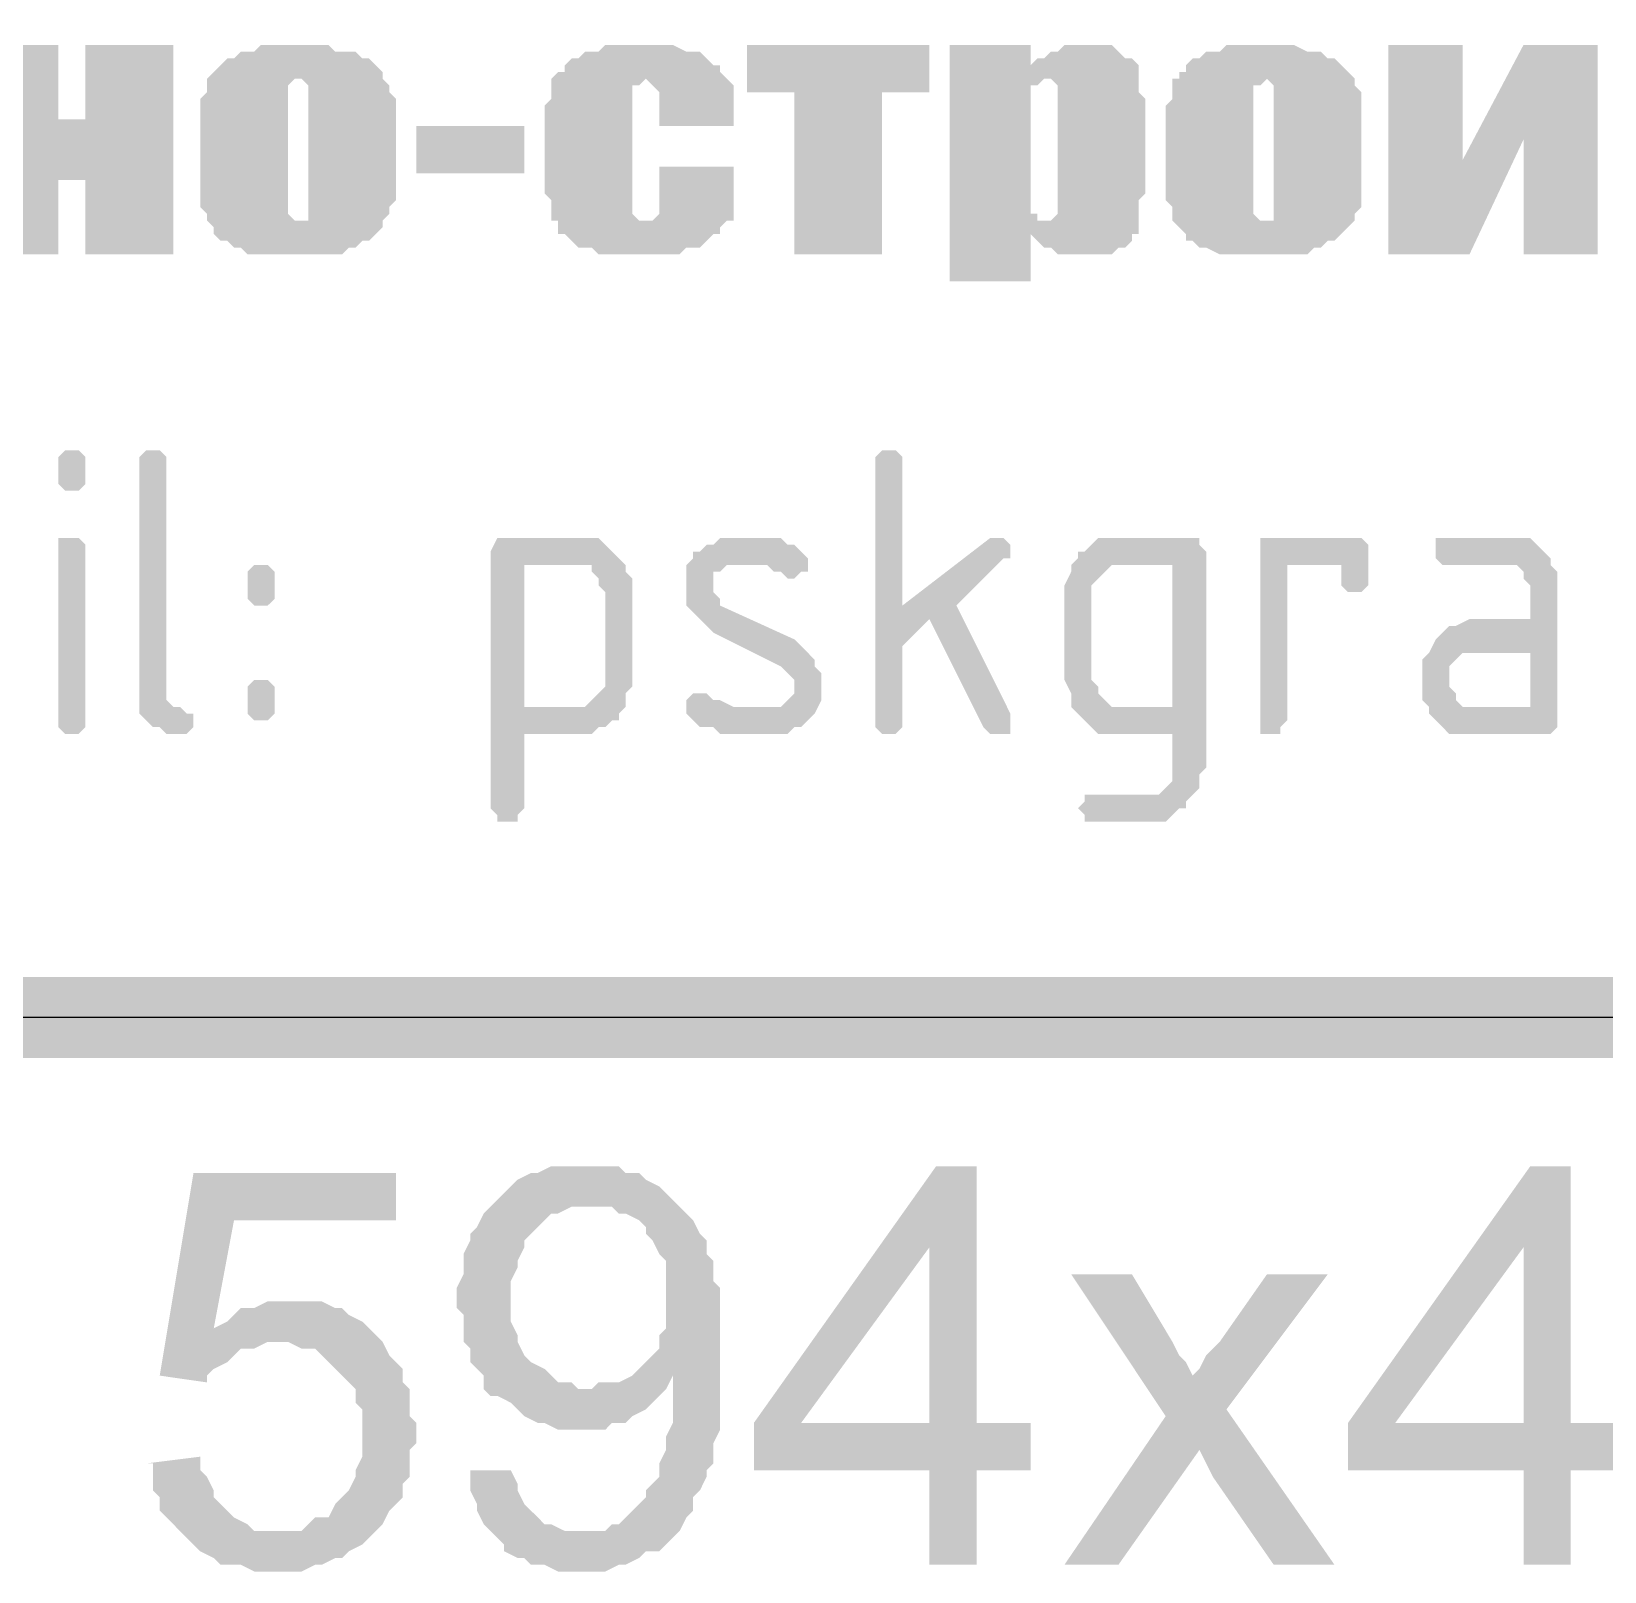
# Model space of a CAD drawing. Header units: millimetres. Extents: x -383313 to -161684, y -117025 to 99224.
# Drawn here: x -318792 to -317805, y -36426 to -35461 of the extents above; entities that cross this region are included whole.
import ezdxf

# ---------------------------------------------------------------- set-up
doc = ezdxf.new("R2010")
doc.units = ezdxf.units.MM
doc.header["$MEASUREMENT"] = 0
doc.layers.add('PDF_Geometry', color=7, linetype='Continuous')
doc.layers.add('PDF_Solid Fills', color=7, linetype='Continuous')

# ---------------------------------------------------------------- blocks, each defined once
blk = doc.blocks.new('A$Cf5759c35')
at = {"layer": 'PDF_Solid Fills'}
for points in [[(39687.33, -17204.27), (39632.3, -17204.27), (39632.3, -17335.5), (39687.33, -17335.5), (39687.33, -17288.93), (39704.26, -17288.93), (39687.33, -17250.83)], [(39759.3, -17204.27), (39704.26, -17204.27), (39704.26, -17250.83), (39687.33, -17250.83), (39704.26, -17288.93), (39704.26, -17335.5), (39759.3, -17335.5)], [(39835.5, -17204.27), (39814.33, -17204.27), (39810.1, -17208.5), (39801.63, -17208.5), (39797.4, -17212.73), (39793.16, -17212.73), (39788.93, -17216.97), (39784.7, -17221.2), (39784.7, -17221.2), (39780.46, -17225.43), (39835.5, -17225.43), (39839.73, -17225.43), (39843.96, -17229.67), (39843.96, -17229.67), (39843.96, -17233.9), (39843.96, -17238.13), (39843.96, -17242.37), (39843.96, -17301.63), (39843.96, -17305.87), (39843.96, -17310.1), (39843.96, -17310.1), (39843.96, -17314.33), (39835.5, -17314.33), (39890.53, -17314.33), (39894.76, -17310.1), (39894.76, -17310.1), (39894.76, -17305.87), (39894.76, -17305.87), (39899, -17301.63), (39899, -17297.4), (39899, -17293.17), (39899, -17288.93), (39899, -17284.7), (39899, -17250.83), (39899, -17250.83), (39899, -17246.6), (39899, -17242.37), (39899, -17238.13), (39894.76, -17233.9), (39894.76, -17229.67), (39894.76, -17229.67), (39890.53, -17225.43), (39890.53, -17221.2), (39886.3, -17216.97), (39886.3, -17216.97), (39882.06, -17212.73), (39877.83, -17212.73), (39873.6, -17208.5), (39865.13, -17208.5), (39860.9, -17208.5), (39856.66, -17204.27), (39852.43, -17204.27), (39848.2, -17204.27), (39839.73, -17204.27)], [(40051.4, -17204.27), (40030.23, -17204.27), (40026, -17208.5), (40017.53, -17208.5), (40013.3, -17212.73), (40009.06, -17212.73), (40004.83, -17216.97), (40004.83, -17221.2), (40000.6, -17221.2), (39996.36, -17225.43), (39996.36, -17225.43), (40055.63, -17225.43), (40055.63, -17225.43), (40059.86, -17229.67), (40059.86, -17229.67), (40064.1, -17233.9), (40064.1, -17238.13), (40064.1, -17255.07), (40110.66, -17255.07), (40110.66, -17255.07), (40110.66, -17250.83), (40110.66, -17246.6), (40110.66, -17242.37), (40110.66, -17238.13), (40110.66, -17233.9), (40110.66, -17229.67), (40106.43, -17225.43), (40106.43, -17225.43), (40102.2, -17221.2), (40102.2, -17216.97), (40097.96, -17216.97), (40093.73, -17212.73), (40089.5, -17208.5), (40085.26, -17208.5), (40081.03, -17208.5), (40072.56, -17204.27), (40068.33, -17204.27), (40064.1, -17204.27), (40059.86, -17204.27)], [(40233.43, -17204.27), (40119.13, -17204.27), (40119.13, -17233.9), (40148.76, -17233.9), (40148.76, -17335.5), (40203.8, -17335.5), (40203.8, -17233.9), (40233.43, -17233.9)], [(40296.93, -17204.27), (40246.13, -17204.27), (40246.13, -17352.43), (40296.93, -17352.43), (40296.93, -17322.8), (40364.66, -17322.8), (40364.66, -17318.57), (40364.66, -17318.57), (40305.4, -17314.33), (40301.16, -17314.33), (40301.16, -17310.1), (40296.93, -17310.1), (40296.93, -17305.87), (40296.93, -17301.63), (40296.93, -17297.4), (40296.93, -17242.37), (40296.93, -17238.13), (40296.93, -17233.9), (40296.93, -17229.67), (40301.16, -17229.67), (40301.16, -17229.67), (40305.4, -17225.43), (40364.66, -17225.43), (40364.66, -17221.2), (40364.66, -17221.2), (40364.66, -17216.97), (40296.93, -17216.97)], [(40330.8, -17204.27), (40318.1, -17204.27), (40313.86, -17208.5), (40309.63, -17208.5), (40305.4, -17212.73), (40301.16, -17212.73), (40296.93, -17216.97), (40364.66, -17216.97), (40360.43, -17212.73), (40356.2, -17212.73), (40351.96, -17208.5), (40351.96, -17208.5), (40347.73, -17204.27), (40343.5, -17204.27), (40339.26, -17204.27)], [(40440.86, -17204.27), (40419.7, -17204.27), (40415.46, -17208.5), (40407, -17208.5), (40402.76, -17212.73), (40398.53, -17212.73), (40394.3, -17216.97), (40394.3, -17221.2), (40390.06, -17221.2), (40390.06, -17225.43), (40445.1, -17225.43), (40445.1, -17225.43), (40449.33, -17229.67), (40449.33, -17229.67), (40449.33, -17233.9), (40449.33, -17238.13), (40449.33, -17242.37), (40449.33, -17301.63), (40449.33, -17305.87), (40449.33, -17310.1), (40449.33, -17310.1), (40449.33, -17314.33), (40445.1, -17314.33), (40500.13, -17314.33), (40500.13, -17310.1), (40500.13, -17310.1), (40504.36, -17305.87), (40504.36, -17305.87), (40504.36, -17301.63), (40504.36, -17297.4), (40504.36, -17293.17), (40504.36, -17288.93), (40504.36, -17284.7), (40504.36, -17250.83), (40504.36, -17250.83), (40504.36, -17246.6), (40504.36, -17242.37), (40504.36, -17238.13), (40504.36, -17233.9), (40500.13, -17229.67), (40500.13, -17229.67), (40500.13, -17225.43), (40495.9, -17221.2), (40491.66, -17216.97), (40491.66, -17216.97), (40487.43, -17212.73), (40483.2, -17212.73), (40478.96, -17208.5), (40474.73, -17208.5), (40470.5, -17208.5), (40462.03, -17204.27), (40457.8, -17204.27), (40453.56, -17204.27), (40449.33, -17204.27)], [(40652.53, -17204.27), (40605.96, -17204.27), (40567.86, -17276.23), (40521.3, -17335.5), (40572.1, -17335.5), (40605.96, -17263.53)], [(39780.46, -17225.43), (39780.46, -17225.43), (39780.46, -17233.9), (39776.23, -17238.13), (39776.23, -17242.37), (39776.23, -17246.6), (39776.23, -17250.83), (39776.23, -17255.07), (39776.23, -17288.93), (39776.23, -17288.93), (39776.23, -17293.17), (39776.23, -17297.4), (39776.23, -17301.63), (39776.23, -17305.87), (39780.46, -17310.1), (39780.46, -17310.1), (39780.46, -17310.1), (39780.46, -17314.33), (39784.7, -17318.57), (39784.7, -17322.8), (39788.93, -17327.03), (39788.93, -17327.03), (39793.16, -17327.03), (39797.4, -17331.27), (39801.63, -17331.27), (39805.86, -17335.5), (39810.1, -17335.5), (39814.33, -17335.5), (39818.56, -17335.5), (39827.03, -17335.5), (39831.26, -17335.5), (39839.73, -17335.5), (39839.73, -17335.5), (39843.96, -17335.5), (39852.43, -17335.5), (39856.66, -17335.5), (39860.9, -17335.5), (39865.13, -17335.5), (39869.36, -17331.27), (39873.6, -17331.27), (39877.83, -17327.03), (39882.06, -17327.03), (39886.3, -17322.8), (39886.3, -17322.8), (39890.53, -17318.57), (39890.53, -17314.33), (39835.5, -17314.33), (39835.5, -17314.33), (39831.26, -17310.1), (39831.26, -17310.1), (39831.26, -17310.1), (39831.26, -17305.87), (39831.26, -17301.63), (39831.26, -17242.37), (39831.26, -17242.37), (39831.26, -17233.9), (39831.26, -17229.67), (39831.26, -17229.67), (39831.26, -17229.67), (39835.5, -17225.43)], [(39996.36, -17225.43), (39996.36, -17238.13), (39992.13, -17242.37), (39992.13, -17297.4), (39996.36, -17301.63), (39996.36, -17305.87), (39996.36, -17310.1), (39996.36, -17314.33), (40000.6, -17314.33), (40055.63, -17314.33), (40051.4, -17314.33), (40047.16, -17310.1), (40047.16, -17310.1), (40047.16, -17305.87), (40047.16, -17301.63), (40047.16, -17238.13), (40047.16, -17233.9), (40047.16, -17229.67), (40047.16, -17229.67), (40051.4, -17229.67), (40055.63, -17225.43)], [(40364.66, -17225.43), (40305.4, -17225.43), (40309.63, -17225.43), (40313.86, -17229.67), (40313.86, -17229.67), (40313.86, -17233.9), (40313.86, -17238.13), (40313.86, -17242.37), (40313.86, -17297.4), (40313.86, -17301.63), (40313.86, -17305.87), (40313.86, -17310.1), (40313.86, -17310.1), (40309.63, -17314.33), (40305.4, -17314.33), (40364.66, -17318.57), (40364.66, -17314.33), (40364.66, -17310.1), (40364.66, -17305.87), (40364.66, -17301.63), (40368.9, -17297.4), (40368.9, -17242.37), (40368.9, -17238.13), (40364.66, -17233.9), (40364.66, -17229.67)], [(40390.06, -17225.43), (40385.83, -17225.43), (40385.83, -17238.13), (40381.6, -17242.37), (40381.6, -17246.6), (40381.6, -17250.83), (40381.6, -17255.07), (40381.6, -17288.93), (40381.6, -17288.93), (40381.6, -17293.17), (40381.6, -17297.4), (40381.6, -17301.63), (40385.83, -17305.87), (40385.83, -17310.1), (40385.83, -17310.1), (40385.83, -17310.1), (40385.83, -17314.33), (40390.06, -17318.57), (40394.3, -17322.8), (40394.3, -17327.03), (40394.3, -17327.03), (40398.53, -17327.03), (40402.76, -17331.27), (40407, -17331.27), (40415.46, -17335.5), (40415.46, -17335.5), (40419.7, -17335.5), (40428.16, -17335.5), (40432.4, -17335.5), (40436.63, -17335.5), (40445.1, -17335.5), (40445.1, -17335.5), (40453.56, -17335.5), (40457.8, -17335.5), (40462.03, -17335.5), (40466.26, -17335.5), (40470.5, -17335.5), (40474.73, -17331.27), (40478.96, -17331.27), (40483.2, -17327.03), (40487.43, -17327.03), (40491.66, -17322.8), (40491.66, -17322.8), (40495.9, -17318.57), (40500.13, -17314.33), (40445.1, -17314.33), (40440.86, -17314.33), (40436.63, -17310.1), (40436.63, -17310.1), (40436.63, -17310.1), (40436.63, -17305.87), (40436.63, -17301.63), (40436.63, -17242.37), (40436.63, -17242.37), (40436.63, -17233.9), (40436.63, -17229.67), (40436.63, -17229.67), (40440.86, -17229.67), (40445.1, -17225.43)], [(40110.66, -17280.47), (40064.1, -17280.47), (40064.1, -17310.1), (40064.1, -17310.1), (40059.86, -17314.33), (40055.63, -17314.33), (40000.6, -17314.33), (40000.6, -17318.57), (40000.6, -17322.8), (40004.83, -17322.8), (40009.06, -17327.03), (40013.3, -17331.27), (40017.53, -17331.27), (40021.76, -17331.27), (40026, -17335.5), (40030.23, -17335.5), (40034.46, -17335.5), (40042.93, -17335.5), (40047.16, -17335.5), (40051.4, -17335.5), (40055.63, -17335.5), (40064.1, -17335.5), (40068.33, -17335.5), (40072.56, -17335.5), (40076.8, -17335.5), (40081.03, -17331.27), (40085.26, -17331.27), (40089.5, -17331.27), (40093.73, -17327.03), (40097.96, -17322.8), (40102.2, -17322.8), (40102.2, -17318.57), (40106.43, -17314.33), (40110.66, -17314.33), (40110.66, -17310.1), (40110.66, -17305.87), (40110.66, -17301.63), (40110.66, -17301.63), (40110.66, -17297.4), (40110.66, -17293.17), (40110.66, -17288.93)], [(40364.66, -17322.8), (40296.93, -17322.8), (40301.16, -17327.03), (40305.4, -17331.27), (40309.63, -17331.27), (40313.86, -17335.5), (40313.86, -17335.5), (40322.33, -17335.5), (40326.56, -17335.5), (40330.8, -17335.5), (40330.8, -17335.5), (40339.26, -17335.5), (40343.5, -17335.5), (40347.73, -17335.5), (40351.96, -17331.27), (40356.2, -17331.27), (40360.43, -17327.03), (40360.43, -17322.8)], [(39695.8, -17458.27), (39691.56, -17458.27), (39687.33, -17462.5), (39687.33, -17479.43), (39691.56, -17483.67), (39695.8, -17483.67), (39700.03, -17483.67), (39704.26, -17479.43), (39704.26, -17475.2), (39704.26, -17466.73), (39704.26, -17462.5), (39700.03, -17458.27)], [(39746.6, -17458.27), (39742.36, -17458.27), (39738.13, -17462.5), (39738.13, -17610.67), (39738.13, -17610.67), (39738.13, -17614.9), (39738.13, -17623.37), (39742.36, -17627.6), (39746.6, -17631.83), (39750.83, -17631.83), (39755.06, -17636.07), (39759.3, -17636.07), (39763.53, -17636.07), (39767.76, -17636.07), (39772, -17631.83), (39772, -17627.6), (39772, -17623.37), (39767.76, -17623.37), (39763.53, -17619.13), (39759.3, -17619.13), (39755.06, -17614.9), (39755.06, -17610.67), (39755.06, -17466.73), (39755.06, -17462.5), (39750.83, -17458.27)], [(40208.03, -17458.27), (40203.8, -17458.27), (40199.56, -17462.5), (40199.56, -17631.83), (40203.8, -17636.07), (40208.03, -17636.07), (40212.26, -17636.07), (40216.5, -17631.83), (40216.5, -17627.6), (40216.5, -17581.03), (40233.43, -17564.1), (40216.5, -17555.63), (40216.5, -17466.73), (40216.5, -17462.5), (40212.26, -17458.27)], [(39695.8, -17513.3), (39687.33, -17513.3), (39687.33, -17631.83), (39691.56, -17636.07), (39695.8, -17636.07), (39700.03, -17636.07), (39704.26, -17631.83), (39704.26, -17627.6), (39704.26, -17521.77), (39704.26, -17517.53), (39700.03, -17513.3)], [(40013.3, -17513.3), (39962.5, -17513.3), (39958.26, -17521.77), (39958.26, -17682.63), (39962.5, -17686.87), (39962.5, -17691.1), (39970.96, -17691.1), (39975.2, -17691.1), (39975.2, -17686.87), (39979.43, -17682.63), (39979.43, -17636.07), (40013.3, -17636.07), (40013.3, -17636.07), (40017.53, -17636.07), (40021.76, -17636.07), (40026, -17631.83), (40030.23, -17631.83), (40034.46, -17627.6), (40038.7, -17627.6), (40038.7, -17623.37), (39979.43, -17619.13), (39979.43, -17530.23), (40013.3, -17530.23), (40038.7, -17526), (40034.46, -17521.77), (40034.46, -17521.77), (40030.23, -17517.53), (40026, -17513.3), (40021.76, -17513.3), (40017.53, -17513.3)], [(40119.13, -17513.3), (40102.2, -17513.3), (40097.96, -17517.53), (40093.73, -17517.53), (40089.5, -17521.77), (40085.26, -17521.77), (40085.26, -17526), (40081.03, -17530.23), (40081.03, -17538.7), (40081.03, -17542.93), (40081.03, -17547.17), (40081.03, -17551.4), (40081.03, -17555.63), (40085.26, -17559.87), (40089.5, -17564.1), (40093.73, -17568.33), (40097.96, -17572.57), (40140.3, -17593.73), (40144.53, -17597.97), (40148.76, -17602.2), (40148.76, -17606.43), (40148.76, -17610.67), (40144.53, -17614.9), (40144.53, -17614.9), (40140.3, -17619.13), (40131.83, -17619.13), (40127.6, -17619.13), (40161.46, -17623.37), (40165.7, -17614.9), (40165.7, -17610.67), (40165.7, -17606.43), (40165.7, -17602.2), (40165.7, -17597.97), (40161.46, -17593.73), (40161.46, -17589.5), (40157.23, -17585.27), (40153, -17581.03), (40148.76, -17576.8), (40102.2, -17555.63), (40102.2, -17551.4), (40097.96, -17547.17), (40097.96, -17542.93), (40097.96, -17538.7), (40097.96, -17534.47), (40102.2, -17534.47), (40106.43, -17530.23), (40110.66, -17530.23), (40119.13, -17530.23), (40157.23, -17530.23), (40157.23, -17526), (40153, -17521.77), (40148.76, -17517.53), (40144.53, -17517.53), (40140.3, -17513.3), (40136.06, -17513.3), (40127.6, -17513.3), (40123.36, -17513.3)], [(40275.76, -17513.3), (40275.76, -17513.3), (40271.53, -17513.3), (40216.5, -17555.63), (40233.43, -17564.1), (40267.3, -17631.83), (40271.53, -17636.07), (40275.76, -17636.07), (40280, -17636.07), (40284.23, -17636.07), (40284.23, -17631.83), (40284.23, -17627.6), (40284.23, -17623.37), (40250.36, -17555.63), (40280, -17526), (40284.23, -17526), (40284.23, -17521.77), (40284.23, -17517.53), (40280, -17513.3)], [(40394.3, -17513.3), (40339.26, -17513.3), (40335.03, -17517.53), (40330.8, -17521.77), (40326.56, -17521.77), (40326.56, -17526), (40385.83, -17530.23), (40385.83, -17619.13), (40351.96, -17619.13), (40322.33, -17619.13), (40322.33, -17619.13), (40326.56, -17623.37), (40330.8, -17627.6), (40335.03, -17631.83), (40339.26, -17636.07), (40343.5, -17636.07), (40347.73, -17636.07), (40351.96, -17636.07), (40385.83, -17636.07), (40385.83, -17657.23), (40385.83, -17657.23), (40385.83, -17665.7), (40381.6, -17669.93), (40381.6, -17669.93), (40377.36, -17674.17), (40368.9, -17674.17), (40335.03, -17674.17), (40330.8, -17674.17), (40330.8, -17678.4), (40326.56, -17682.63), (40330.8, -17686.87), (40330.8, -17691.1), (40335.03, -17691.1), (40368.9, -17691.1), (40373.13, -17691.1), (40377.36, -17691.1), (40381.6, -17691.1), (40385.83, -17686.87), (40390.06, -17682.63), (40394.3, -17682.63), (40394.3, -17678.4), (40398.53, -17674.17), (40402.76, -17669.93), (40402.76, -17665.7), (40402.76, -17661.47), (40407, -17657.23), (40407, -17521.77), (40402.76, -17517.53), (40402.76, -17513.3)], [(40500.13, -17513.3), (40440.86, -17513.3), (40440.86, -17521.77), (40491.66, -17530.23), (40491.66, -17538.7), (40491.66, -17542.93), (40495.9, -17547.17), (40500.13, -17547.17), (40504.36, -17547.17), (40508.6, -17542.93), (40508.6, -17538.7), (40508.6, -17521.77), (40508.6, -17517.53), (40504.36, -17513.3)], [(40593.26, -17513.3), (40550.93, -17513.3), (40550.93, -17526), (40555.16, -17530.23), (40559.4, -17530.23), (40593.26, -17530.23), (40597.5, -17530.23), (40601.73, -17530.23), (40605.96, -17534.47), (40605.96, -17538.7), (40610.2, -17542.93), (40610.2, -17547.17), (40610.2, -17564.1), (40576.33, -17564.1), (40576.33, -17564.1), (40572.1, -17564.1), (40563.63, -17568.33), (40559.4, -17568.33), (40555.16, -17572.57), (40550.93, -17576.8), (40550.93, -17576.8), (40546.7, -17585.27), (40610.2, -17585.27), (40610.2, -17619.13), (40576.33, -17619.13), (40546.7, -17623.37), (40550.93, -17627.6), (40550.93, -17627.6), (40555.16, -17631.83), (40559.4, -17636.07), (40563.63, -17636.07), (40572.1, -17636.07), (40576.33, -17636.07), (40618.66, -17636.07), (40622.9, -17636.07), (40627.13, -17631.83), (40627.13, -17627.6), (40627.13, -17547.17), (40627.13, -17547.17), (40627.13, -17538.7), (40627.13, -17534.47), (40622.9, -17530.23), (40622.9, -17526), (40618.66, -17521.77), (40618.66, -17521.77), (40614.43, -17517.53), (40610.2, -17513.3), (40601.73, -17513.3), (40597.5, -17513.3)], [(40038.7, -17526), (40013.3, -17530.23), (40013.3, -17530.23), (40021.76, -17530.23), (40021.76, -17534.47), (40026, -17538.7), (40026, -17542.93), (40030.23, -17547.17), (40030.23, -17602.2), (40030.23, -17606.43), (40026, -17610.67), (40021.76, -17614.9), (40021.76, -17614.9), (40017.53, -17619.13), (40013.3, -17619.13), (39979.43, -17619.13), (40038.7, -17623.37), (40042.93, -17619.13), (40042.93, -17610.67), (40047.16, -17606.43), (40047.16, -17602.2), (40047.16, -17547.17), (40047.16, -17547.17), (40047.16, -17538.7), (40042.93, -17534.47), (40042.93, -17530.23)], [(40326.56, -17526), (40322.33, -17530.23), (40322.33, -17534.47), (40318.1, -17542.93), (40318.1, -17547.17), (40318.1, -17602.2), (40318.1, -17602.2), (40322.33, -17610.67), (40322.33, -17614.9), (40322.33, -17619.13), (40351.96, -17619.13), (40351.96, -17619.13), (40347.73, -17619.13), (40343.5, -17614.9), (40339.26, -17610.67), (40339.26, -17606.43), (40335.03, -17602.2), (40335.03, -17547.17), (40335.03, -17542.93), (40339.26, -17538.7), (40343.5, -17534.47), (40343.5, -17534.47), (40347.73, -17530.23), (40351.96, -17530.23), (40385.83, -17530.23)], [(40440.86, -17521.77), (40440.86, -17636.07), (40453.56, -17636.07), (40453.56, -17631.83), (40457.8, -17627.6), (40457.8, -17530.23), (40491.66, -17530.23)], [(39814.33, -17530.23), (39810.1, -17530.23), (39805.86, -17534.47), (39805.86, -17551.4), (39810.1, -17555.63), (39814.33, -17555.63), (39818.56, -17555.63), (39822.8, -17551.4), (39822.8, -17547.17), (39822.8, -17538.7), (39822.8, -17534.47), (39818.56, -17530.23)], [(40157.23, -17530.23), (40119.13, -17530.23), (40131.83, -17530.23), (40136.06, -17534.47), (40140.3, -17534.47), (40144.53, -17538.7), (40148.76, -17538.7), (40148.76, -17538.7), (40153, -17534.47), (40157.23, -17534.47)], [(40546.7, -17585.27), (40546.7, -17585.27), (40542.46, -17589.5), (40542.46, -17602.2), (40542.46, -17602.2), (40542.46, -17606.43), (40542.46, -17614.9), (40546.7, -17619.13), (40546.7, -17623.37), (40576.33, -17619.13), (40572.1, -17619.13), (40567.86, -17619.13), (40563.63, -17614.9), (40563.63, -17610.67), (40559.4, -17606.43), (40559.4, -17602.2), (40559.4, -17597.97), (40559.4, -17593.73), (40563.63, -17589.5), (40567.86, -17585.27), (40572.1, -17585.27), (40576.33, -17585.27), (40610.2, -17585.27)], [(39814.33, -17602.2), (39810.1, -17602.2), (39805.86, -17606.43), (39805.86, -17623.37), (39810.1, -17627.6), (39814.33, -17627.6), (39818.56, -17627.6), (39822.8, -17623.37), (39822.8, -17619.13), (39822.8, -17610.67), (39822.8, -17606.43), (39818.56, -17602.2)], [(40089.5, -17610.67), (40085.26, -17610.67), (40081.03, -17614.9), (40081.03, -17614.9), (40081.03, -17619.13), (40081.03, -17623.37), (40085.26, -17627.6), (40085.26, -17627.6), (40089.5, -17631.83), (40093.73, -17631.83), (40097.96, -17631.83), (40102.2, -17636.07), (40110.66, -17636.07), (40114.9, -17636.07), (40119.13, -17636.07), (40127.6, -17636.07), (40127.6, -17636.07), (40136.06, -17636.07), (40140.3, -17636.07), (40144.53, -17636.07), (40148.76, -17631.83), (40153, -17631.83), (40157.23, -17627.6), (40157.23, -17627.6), (40161.46, -17623.37), (40127.6, -17619.13), (40123.36, -17619.13), (40119.13, -17619.13), (40114.9, -17619.13), (40110.66, -17619.13), (40102.2, -17614.9), (40102.2, -17614.9), (40097.96, -17614.9), (40093.73, -17610.67)], [(39899, -17911.23), (39772, -17911.23), (39750.83, -18038.23), (39780.46, -18042.47), (39780.46, -18038.23), (39784.7, -18034), (39793.16, -18029.77), (39797.4, -18025.53), (39797.4, -18025.53), (39801.63, -18021.3), (39810.1, -18021.3), (39818.56, -18017.07), (39822.8, -18017.07), (39886.3, -18012.83), (39886.3, -18012.83), (39882.06, -18008.6), (39784.7, -18008.6), (39797.4, -17940.87), (39899, -17940.87)], [(40017.53, -17907), (40017.53, -17907), (39996.36, -17907), (39987.9, -17911.23), (39983.66, -17911.23), (39975.2, -17915.47), (39970.96, -17919.7), (39966.73, -17923.93), (39962.5, -17928.17), (40021.76, -17932.4), (40026, -17932.4), (40034.46, -17932.4), (40038.7, -17936.63), (40042.93, -17936.63), (40051.4, -17940.87), (40055.63, -17945.1), (40055.63, -17949.33), (40059.86, -17953.57), (40064.1, -17962.03), (40068.33, -17966.27), (40068.33, -17974.73), (40068.33, -17978.97), (40068.33, -17987.43), (40068.33, -17991.67), (40068.33, -18000.13), (40068.33, -18008.6), (40064.1, -18012.83), (40064.1, -18021.3), (40059.86, -18025.53), (40055.63, -18029.77), (40051.4, -18034), (40047.16, -18038.23), (40072.56, -18038.23), (40072.56, -18046.7), (40072.56, -18046.7), (40072.56, -18055.17), (40072.56, -18063.63), (40072.56, -18067.87), (40068.33, -18076.33), (40068.33, -18084.8), (40068.33, -18084.8), (40064.1, -18093.27), (40064.1, -18101.73), (40059.86, -18105.97), (40055.63, -18110.2), (40055.63, -18114.43), (40051.4, -18118.67), (40042.93, -18127.13), (40038.7, -18131.37), (40034.46, -18131.37), (40030.23, -18135.6), (40021.76, -18135.6), (40013.3, -18135.6), (40072.56, -18139.83), (40076.8, -18135.6), (40081.03, -18127.13), (40085.26, -18122.9), (40085.26, -18114.43), (40089.5, -18110.2), (40093.73, -18101.73), (40093.73, -18101.73), (40093.73, -18097.5), (40097.96, -18093.27), (40097.96, -18084.8), (40097.96, -18080.57), (40102.2, -18072.1), (40102.2, -18067.87), (40102.2, -18059.4), (40102.2, -18050.93), (40102.2, -18042.47), (40102.2, -18034), (40102.2, -18025.53), (40102.2, -18025.53), (40102.2, -18017.07), (40102.2, -18008.6), (40102.2, -18000.13), (40102.2, -17991.67), (40102.2, -17983.2), (40097.96, -17978.97), (40097.96, -17970.5), (40097.96, -17966.27), (40093.73, -17962.03), (40093.73, -17957.8), (40093.73, -17953.57), (40089.5, -17949.33), (40085.26, -17940.87), (40081.03, -17936.63), (40076.8, -17932.4), (40072.56, -17928.17), (40068.33, -17923.93), (40064.1, -17919.7), (40055.63, -17915.47), (40051.4, -17911.23), (40042.93, -17911.23), (40038.7, -17907), (40030.23, -17907), (40026, -17907)], [(40263.06, -17907), (40237.66, -17907), (40123.36, -18067.87), (40123.36, -18097.5), (40233.43, -18097.5), (40233.43, -18156.77), (40263.06, -18156.77), (40263.06, -18097.5), (40296.93, -18097.5), (40296.93, -18067.87), (40263.06, -18067.87), (40153, -18067.87), (40233.43, -17957.8)], [(40263.06, -17907), (40233.43, -17957.8), (40233.43, -18067.87), (40153, -18067.87), (40263.06, -18067.87)], [(40635.6, -17907), (40610.2, -17907), (40495.9, -18067.87), (40495.9, -18097.5), (40605.96, -18097.5), (40605.96, -18156.77), (40635.6, -18156.77), (40635.6, -18097.5), (40669.46, -18097.5), (40669.46, -18067.87), (40635.6, -18067.87), (40525.53, -18067.87), (40605.96, -17957.8)], [(40635.6, -17907), (40605.96, -17957.8), (40605.96, -18067.87), (40525.53, -18067.87), (40635.6, -18067.87)], [(39962.5, -17928.17), (39958.26, -17932.4), (39954.03, -17936.63), (39949.8, -17945.1), (39945.56, -17949.33), (39945.56, -17953.57), (39941.33, -17962.03), (39941.33, -17966.27), (39941.33, -17974.73), (39937.1, -17983.2), (39937.1, -17991.67), (39937.1, -17995.9), (39941.33, -18000.13), (39941.33, -18008.6), (39941.33, -18017.07), (39945.56, -18021.3), (39945.56, -18029.77), (39949.8, -18034), (39954.03, -18038.23), (39954.03, -18046.7), (39958.26, -18050.93), (40021.76, -18046.7), (40013.3, -18046.7), (40009.06, -18042.47), (40000.6, -18042.47), (39996.36, -18038.23), (39992.13, -18034), (39983.66, -18029.77), (39983.66, -18029.77), (39979.43, -18025.53), (39975.2, -18017.07), (39975.2, -18012.83), (39970.96, -18004.37), (39970.96, -18000.13), (39970.96, -17991.67), (39970.96, -17983.2), (39970.96, -17978.97), (39975.2, -17970.5), (39975.2, -17966.27), (39979.43, -17957.8), (39979.43, -17953.57), (39983.66, -17949.33), (39992.13, -17940.87), (39996.36, -17936.63), (40000.6, -17936.63), (40009.06, -17932.4), (40013.3, -17932.4), (40021.76, -17932.4)], [(40360.43, -17974.73), (40322.33, -17974.73), (40381.6, -18063.63), (40402.76, -18084.8), (40411.23, -18101.73), (40449.33, -18156.77), (40487.43, -18156.77), (40419.7, -18059.4), (40398.53, -18038.23), (40398.53, -18038.23), (40394.3, -18029.77), (40390.06, -18025.53), (40385.83, -18017.07)], [(40483.2, -17974.73), (40445.1, -17974.73), (40415.46, -18017.07), (40411.23, -18021.3), (40407, -18025.53), (40402.76, -18034), (40398.53, -18038.23), (40419.7, -18059.4)], [(39831.26, -17991.67), (39831.26, -17991.67), (39818.56, -17991.67), (39810.1, -17995.9), (39801.63, -17995.9), (39797.4, -18000.13), (39793.16, -18004.37), (39784.7, -18008.6), (39882.06, -18008.6), (39877.83, -18004.37), (39869.36, -18000.13), (39865.13, -17995.9), (39860.9, -17995.9), (39852.43, -17991.67), (39848.2, -17991.67), (39839.73, -17991.67)], [(39886.3, -18012.83), (39822.8, -18017.07), (39831.26, -18017.07), (39839.73, -18021.3), (39848.2, -18021.3), (39852.43, -18025.53), (39856.66, -18029.77), (39860.9, -18034), (39865.13, -18038.23), (39869.36, -18042.47), (39873.6, -18046.7), (39873.6, -18055.17), (39877.83, -18059.4), (39877.83, -18067.87), (39877.83, -18076.33), (39877.83, -18076.33), (39877.83, -18080.57), (39877.83, -18089.03), (39873.6, -18097.5), (39873.6, -18101.73), (39869.36, -18110.2), (39865.13, -18114.43), (39860.9, -18118.67), (39860.9, -18118.67), (39856.66, -18127.13), (39848.2, -18127.13), (39843.96, -18131.37), (39839.73, -18135.6), (39831.26, -18135.6), (39822.8, -18135.6), (39886.3, -18135.6), (39890.53, -18131.37), (39890.53, -18131.37), (39894.76, -18122.9), (39899, -18118.67), (39903.23, -18114.43), (39903.23, -18105.97), (39907.46, -18101.73), (39907.46, -18093.27), (39907.46, -18084.8), (39911.7, -18080.57), (39911.7, -18072.1), (39911.7, -18067.87), (39907.46, -18063.63), (39907.46, -18055.17), (39907.46, -18046.7), (39903.23, -18042.47), (39903.23, -18034), (39899, -18029.77), (39894.76, -18025.53), (39890.53, -18017.07)], [(40047.16, -18038.23), (40038.7, -18042.47), (40026, -18042.47), (40021.76, -18046.7), (39958.26, -18050.93), (39962.5, -18050.93), (39970.96, -18055.17), (39975.2, -18059.4), (39979.43, -18063.63), (39987.9, -18067.87), (39992.13, -18067.87), (40000.6, -18072.1), (40004.83, -18072.1), (40013.3, -18072.1), (40013.3, -18072.1), (40021.76, -18072.1), (40030.23, -18072.1), (40034.46, -18067.87), (40042.93, -18067.87), (40047.16, -18063.63), (40047.16, -18063.63), (40055.63, -18059.4), (40059.86, -18055.17), (40064.1, -18050.93), (40068.33, -18046.7), (40072.56, -18038.23)], [(39776.23, -18089.03), (39742.36, -18093.27), (39746.6, -18093.27), (39746.6, -18110.2), (39750.83, -18114.43), (39750.83, -18122.9), (39755.06, -18127.13), (39759.3, -18131.37), (39763.53, -18135.6), (39767.76, -18139.83), (39772, -18144.07), (39776.23, -18148.3), (39784.7, -18152.53), (39788.93, -18156.77), (39797.4, -18156.77), (39801.63, -18156.77), (39810.1, -18161), (39818.56, -18161), (39822.8, -18161), (39827.03, -18161), (39831.26, -18161), (39839.73, -18161), (39848.2, -18156.77), (39852.43, -18156.77), (39860.9, -18152.53), (39865.13, -18152.53), (39869.36, -18148.3), (39877.83, -18144.07), (39882.06, -18139.83), (39886.3, -18135.6), (39822.8, -18135.6), (39822.8, -18135.6), (39818.56, -18135.6), (39810.1, -18135.6), (39805.86, -18131.37), (39797.4, -18127.13), (39793.16, -18122.9), (39788.93, -18118.67), (39784.7, -18114.43), (39784.7, -18110.2), (39780.46, -18101.73), (39776.23, -18097.5)], [(39970.96, -18097.5), (39945.56, -18097.5), (39945.56, -18110.2), (39949.8, -18118.67), (39949.8, -18122.9), (39954.03, -18131.37), (39958.26, -18135.6), (39962.5, -18139.83), (39966.73, -18144.07), (39966.73, -18148.3), (39975.2, -18152.53), (39979.43, -18152.53), (39983.66, -18156.77), (39992.13, -18156.77), (40000.6, -18161), (40004.83, -18161), (40013.3, -18161), (40017.53, -18161), (40026, -18161), (40030.23, -18161), (40038.7, -18156.77), (40042.93, -18156.77), (40051.4, -18152.53), (40055.63, -18148.3), (40064.1, -18148.3), (40068.33, -18144.07), (40072.56, -18139.83), (40013.3, -18135.6), (40013.3, -18135.6), (40004.83, -18135.6), (39996.36, -18131.37), (39992.13, -18131.37), (39987.9, -18127.13), (39983.66, -18122.9), (39979.43, -18118.67), (39975.2, -18110.2), (39975.2, -18105.97)]]:
    blk.add_hatch(color=8, dxfattribs=at).paths.add_polyline_path(points)
at = {"layer": 'PDF_Geometry', "color": 8, "lineweight": 25}
blk.add_lwpolyline([(38396.16, -16315.27), (43395.73, -16315.27), (43395.73, -17813.87), (38396.16, -17813.87)], close=True, dxfattribs=at)
at = {"layer": 'PDF_Solid Fills', "color": 8, "lineweight": 25}
for points in [[(40567.86, -17204.27), (40521.3, -17204.27), (40567.86, -17276.23), (40521.3, -17335.5)], [(40652.53, -17204.27), (40605.96, -17263.53), (40652.53, -17335.5), (40605.96, -17335.5)], [(39979.43, -17255.07), (39979.43, -17284.7), (39911.7, -17255.07), (39911.7, -17284.7)], [(40381.6, -18063.63), (40318.1, -18156.77), (40402.76, -18084.8), (40351.96, -18156.77)]]:
    blk.add_solid(points, dxfattribs=at)
at = {"layer": 'PDF_Solid Fills', "color": 8, "lineweight": 13}
for points in [[(43421.13, -17839.27), (43370.33, -17788.47), (-13525.5, -17839.27)], [(43370.33, -17788.47), (-13525.5, -17839.27), (-13474.7, -17788.47)], [(24921.46, -17788.47), (24874.9, -17839.27), (43370.33, -17788.47)], [(24874.9, -17839.27), (43370.33, -17788.47), (43421.13, -17839.27)]]:
    blk.add_solid(points, dxfattribs=at)

msp = doc.modelspace()

# ---------------------------------------------------------------- block references
at = {"ltscale": 100}
msp.add_blockref('A$Cf5759c35', (-358461.97282, -18264.93104), dxfattribs=at)

doc.saveas('drawing.dxf')
